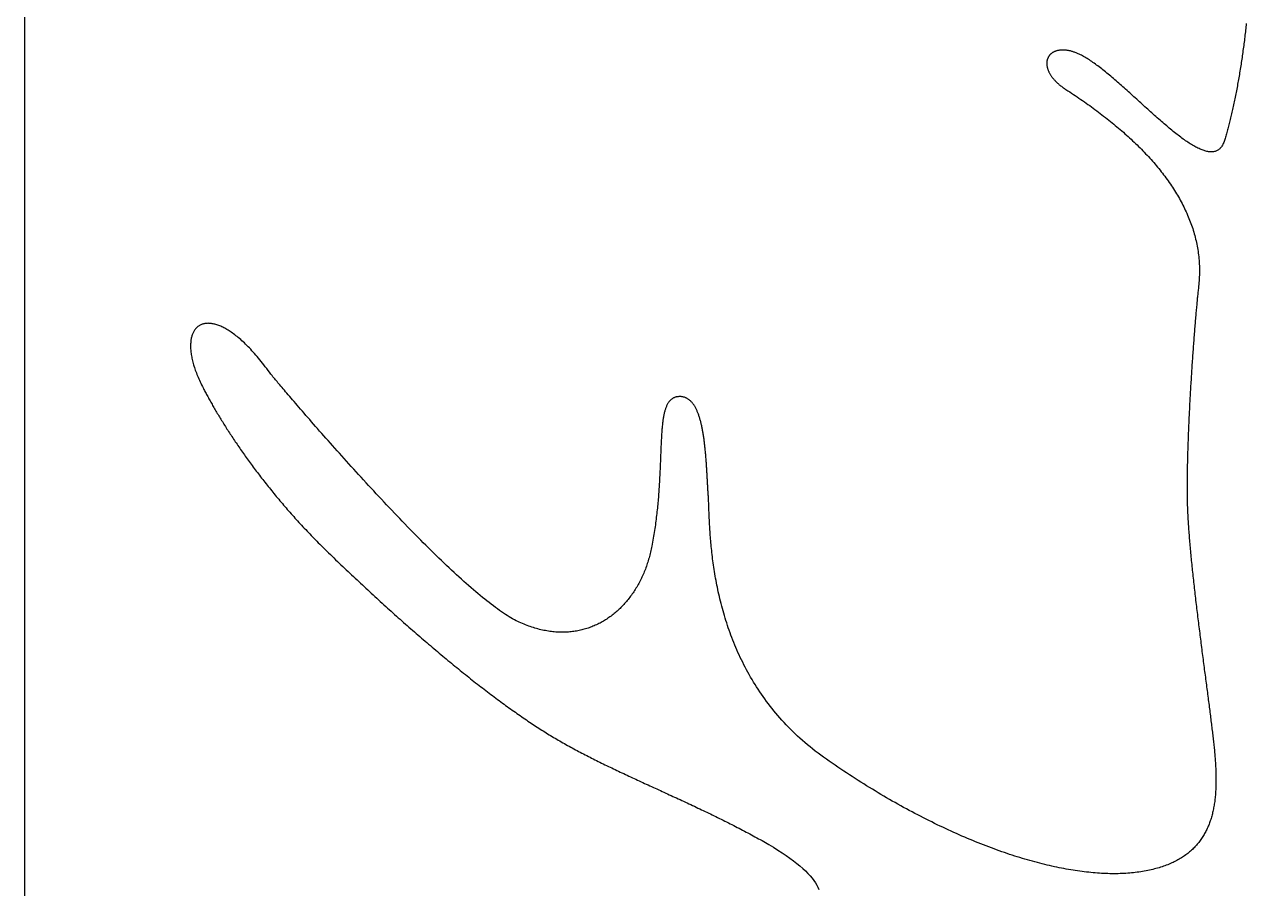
# Model space of a CAD drawing. Extents: x -220 to 640, y 0 to 300.
# Drawn here: x -220 to -154.3, y 206.3 to 252.6 of the extents above; entities that cross this region are included whole.
import ezdxf

# ---------------------------------------------------------------- set-up
doc = ezdxf.new("R2010")
doc.units = 0
doc.layers.get('0').update_dxf_attribs({"linetype": 'CONTINUOUS'})
doc.layers.add('FT_MACHINE', color=253, linetype='CONTINUOUS')

msp = doc.modelspace()

# ---------------------------------------------------------------- linework, layer by layer
for points in [[(-154.432, 252.693, 0), (-154.442, 252.603, 0), (-154.452, 252.513, 0), (-154.462, 252.423, 0), (-154.472, 252.333, 0), (-154.482, 252.242, 0), (-154.493, 252.151, 0), (-154.504, 252.06, 0), (-154.515, 251.969, 0), (-154.526, 251.878, 0), (-154.537, 251.787, 0), (-154.549, 251.695, 0), (-154.561, 251.604, 0), (-154.573, 251.512, 0), (-154.585, 251.42, 0), (-154.597, 251.329, 0), (-154.61, 251.237, 0), (-154.623, 251.145, 0), (-154.636, 251.054, 0), (-154.649, 250.962, 0), (-154.662, 250.871, 0), (-154.676, 250.779, 0), (-154.689, 250.688, 0), (-154.703, 250.597, 0), (-154.717, 250.506, 0), (-154.731, 250.415, 0), (-154.746, 250.324, 0), (-154.76, 250.234, 0), (-154.775, 250.143, 0), (-154.79, 250.053, 0), (-154.805, 249.963, 0), (-154.82, 249.874, 0), (-154.835, 249.785, 0), (-154.85, 249.696, 0), (-154.866, 249.607, 0), (-154.881, 249.519, 0), (-154.897, 249.431, 0), (-154.913, 249.343, 0), (-154.929, 249.256, 0), (-154.945, 249.169, 0), (-154.961, 249.083, 0), (-154.978, 248.997, 0), (-154.994, 248.911, 0), (-155.011, 248.826, 0), (-155.028, 248.742, 0), (-155.045, 248.658, 0), (-155.061, 248.575, 0), (-155.079, 248.492, 0), (-155.096, 248.409, 0), (-155.113, 248.328, 0), (-155.13, 248.247, 0), (-155.148, 248.166, 0), (-155.165, 248.086, 0), (-155.183, 248.007, 0), (-155.201, 247.929, 0), (-155.218, 247.851, 0), (-155.236, 247.774, 0), (-155.254, 247.698, 0), (-155.272, 247.622, 0), (-155.29, 247.547, 0), (-155.308, 247.473, 0), (-155.327, 247.4, 0), (-155.345, 247.328, 0), (-155.363, 247.256, 0), (-155.381, 247.185, 0), (-155.4, 247.116, 0), (-155.418, 247.047, 0), (-155.437, 246.979, 0), (-155.456, 246.912, 0), (-155.474, 246.846, 0), (-155.493, 246.78, 0), (-155.512, 246.716, 0), (-155.53, 246.653, 0), (-155.549, 246.591, 0), (-155.568, 246.53, 0), (-155.587, 246.47, 0), (-155.606, 246.411, 0)], [(-163.282, 250.988, 0), (-163.324, 251.009, 0), (-163.365, 251.03, 0), (-163.406, 251.05, 0), (-163.447, 251.068, 0), (-163.488, 251.086, 0), (-163.528, 251.103, 0), (-163.568, 251.119, 0), (-163.608, 251.135, 0), (-163.647, 251.149, 0), (-163.686, 251.163, 0), (-163.724, 251.175, 0), (-163.762, 251.187, 0), (-163.8, 251.198, 0), (-163.837, 251.208, 0), (-163.874, 251.218, 0), (-163.91, 251.226, 0), (-163.946, 251.234, 0), (-163.982, 251.241, 0), (-164.017, 251.247, 0), (-164.052, 251.253, 0), (-164.086, 251.258, 0), (-164.12, 251.262, 0), (-164.153, 251.265, 0), (-164.186, 251.267, 0), (-164.219, 251.269, 0), (-164.251, 251.27, 0), (-164.283, 251.27, 0), (-164.314, 251.27, 0), (-164.344, 251.269, 0), (-164.375, 251.267, 0), (-164.404, 251.265, 0), (-164.433, 251.262, 0), (-164.462, 251.258, 0), (-164.49, 251.253, 0), (-164.518, 251.248, 0), (-164.545, 251.243, 0), (-164.572, 251.236, 0), (-164.598, 251.229, 0), (-164.623, 251.222, 0), (-164.648, 251.214, 0), (-164.673, 251.205, 0), (-164.697, 251.196, 0), (-164.72, 251.186, 0), (-164.743, 251.175, 0), (-164.765, 251.164, 0), (-164.786, 251.153, 0), (-164.807, 251.14, 0), (-164.828, 251.128, 0), (-164.848, 251.115, 0), (-164.867, 251.101, 0), (-164.886, 251.087, 0), (-164.904, 251.072, 0), (-164.921, 251.057, 0), (-164.938, 251.041, 0), (-164.954, 251.025, 0), (-164.97, 251.008, 0), (-164.985, 250.991, 0), (-164.999, 250.974, 0), (-165.013, 250.956, 0), (-165.026, 250.937, 0), (-165.038, 250.918, 0), (-165.05, 250.899, 0), (-165.061, 250.879, 0), (-165.071, 250.859, 0), (-165.081, 250.839, 0), (-165.09, 250.818, 0), (-165.098, 250.797, 0), (-165.105, 250.775, 0), (-165.112, 250.753, 0), (-165.118, 250.731, 0), (-165.124, 250.708, 0), (-165.128, 250.685, 0), (-165.132, 250.662, 0), (-165.136, 250.638, 0), (-165.138, 250.614, 0), (-165.14, 250.59, 0), (-165.141, 250.566, 0), (-165.141, 250.541, 0), (-165.141, 250.516, 0), (-165.139, 250.49, 0), (-165.137, 250.465, 0), (-165.134, 250.439, 0), (-165.131, 250.413, 0), (-165.126, 250.386, 0), (-165.121, 250.36, 0), (-165.115, 250.333, 0), (-165.108, 250.306, 0), (-165.101, 250.279, 0), (-165.092, 250.251, 0), (-165.083, 250.224, 0), (-165.073, 250.196, 0), (-165.062, 250.168, 0), (-165.05, 250.14, 0), (-165.038, 250.112, 0), (-165.024, 250.083, 0), (-165.01, 250.055, 0), (-164.995, 250.026, 0), (-164.979, 249.997, 0), (-164.962, 249.968, 0), (-164.944, 249.94, 0), (-164.925, 249.91, 0), (-164.906, 249.881, 0), (-164.885, 249.852, 0), (-164.864, 249.823, 0), (-164.842, 249.793, 0), (-164.818, 249.764, 0), (-164.794, 249.735, 0), (-164.769, 249.705, 0), (-164.743, 249.676, 0), (-164.716, 249.646, 0), (-164.689, 249.617, 0), (-164.66, 249.587, 0), (-164.63, 249.558, 0), (-164.599, 249.528, 0), (-164.568, 249.499, 0), (-164.535, 249.469, 0), (-164.501, 249.44, 0), (-164.467, 249.41, 0), (-164.431, 249.381, 0), (-164.395, 249.352, 0), (-164.357, 249.323, 0), (-164.319, 249.294, 0), (-164.279, 249.265, 0), (-164.238, 249.236, 0), (-164.197, 249.207, 0), (-164.154, 249.178, 0), (-164.11, 249.15, 0)], [(-155.606, 246.411, 0), (-155.625, 246.354, 0), (-155.646, 246.3, 0), (-155.668, 246.25, 0), (-155.692, 246.202, 0), (-155.716, 246.157, 0), (-155.742, 246.114, 0), (-155.769, 246.075, 0), (-155.798, 246.039, 0), (-155.827, 246.005, 0), (-155.858, 245.974, 0), (-155.89, 245.946, 0), (-155.924, 245.92, 0), (-155.958, 245.897, 0), (-155.993, 245.876, 0), (-156.03, 245.859, 0), (-156.067, 245.843, 0), (-156.106, 245.83, 0), (-156.146, 245.82, 0), (-156.187, 245.811, 0), (-156.229, 245.806, 0), (-156.272, 245.802, 0), (-156.315, 245.801, 0), (-156.36, 245.802, 0), (-156.406, 245.805, 0), (-156.453, 245.811, 0), (-156.501, 245.818, 0), (-156.549, 245.828, 0), (-156.599, 245.84, 0), (-156.649, 245.853, 0), (-156.7, 245.869, 0), (-156.753, 245.887, 0), (-156.806, 245.906, 0), (-156.859, 245.928, 0), (-156.914, 245.951, 0), (-156.969, 245.976, 0), (-157.025, 246.003, 0), (-157.082, 246.031, 0), (-157.14, 246.061, 0), (-157.198, 246.093, 0), (-157.257, 246.127, 0), (-157.317, 246.162, 0), (-157.378, 246.198, 0), (-157.439, 246.236, 0), (-157.501, 246.276, 0), (-157.563, 246.317, 0), (-157.626, 246.359, 0), (-157.69, 246.403, 0), (-157.754, 246.448, 0), (-157.818, 246.494, 0), (-157.884, 246.542, 0), (-157.95, 246.591, 0), (-158.016, 246.641, 0), (-158.083, 246.692, 0), (-158.15, 246.744, 0), (-158.218, 246.797, 0), (-158.286, 246.851, 0), (-158.355, 246.906, 0), (-158.424, 246.962, 0), (-158.493, 247.019, 0), (-158.563, 247.077, 0), (-158.633, 247.136, 0), (-158.704, 247.195, 0), (-158.775, 247.256, 0), (-158.846, 247.317, 0), (-158.918, 247.378, 0), (-158.99, 247.441, 0), (-159.062, 247.504, 0), (-159.134, 247.567, 0), (-159.207, 247.631, 0), (-159.28, 247.696, 0), (-159.353, 247.761, 0), (-159.426, 247.826, 0), (-159.499, 247.892, 0), (-159.573, 247.958, 0), (-159.647, 248.024, 0), (-159.721, 248.091, 0), (-159.795, 248.158, 0), (-159.869, 248.225, 0), (-159.943, 248.293, 0), (-160.017, 248.36, 0), (-160.091, 248.428, 0), (-160.166, 248.495, 0), (-160.24, 248.563, 0), (-160.314, 248.63, 0), (-160.389, 248.698, 0), (-160.463, 248.765, 0), (-160.537, 248.833, 0), (-160.611, 248.9, 0), (-160.685, 248.967, 0), (-160.759, 249.033, 0), (-160.833, 249.1, 0), (-160.907, 249.166, 0), (-160.981, 249.232, 0), (-161.054, 249.297, 0), (-161.127, 249.362, 0), (-161.2, 249.426, 0), (-161.273, 249.49, 0), (-161.346, 249.553, 0), (-161.418, 249.616, 0), (-161.49, 249.678, 0), (-161.562, 249.74, 0), (-161.634, 249.801, 0), (-161.705, 249.861, 0), (-161.776, 249.92, 0), (-161.846, 249.979, 0), (-161.917, 250.036, 0), (-161.987, 250.093, 0), (-162.056, 250.149, 0), (-162.125, 250.204, 0), (-162.194, 250.258, 0), (-162.262, 250.311, 0), (-162.33, 250.363, 0), (-162.397, 250.413, 0), (-162.464, 250.463, 0), (-162.53, 250.512, 0), (-162.596, 250.559, 0), (-162.661, 250.605, 0), (-162.726, 250.649, 0), (-162.79, 250.693, 0), (-162.854, 250.735, 0), (-162.917, 250.775, 0), (-162.979, 250.815, 0), (-163.041, 250.852, 0), (-163.102, 250.889, 0), (-163.163, 250.923, 0), (-163.223, 250.956, 0), (-163.282, 250.988, 0)], [(-164.11, 249.15, 0), (-164.01, 249.085, 0), (-163.91, 249.02, 0), (-163.811, 248.955, 0), (-163.711, 248.889, 0), (-163.613, 248.823, 0), (-163.514, 248.756, 0), (-163.416, 248.69, 0), (-163.318, 248.623, 0), (-163.221, 248.556, 0), (-163.124, 248.488, 0), (-163.028, 248.42, 0), (-162.932, 248.352, 0), (-162.836, 248.284, 0), (-162.741, 248.215, 0), (-162.646, 248.146, 0), (-162.552, 248.077, 0), (-162.458, 248.008, 0), (-162.365, 247.938, 0), (-162.272, 247.868, 0), (-162.18, 247.797, 0), (-162.088, 247.726, 0), (-161.997, 247.655, 0), (-161.906, 247.584, 0), (-161.816, 247.512, 0), (-161.726, 247.441, 0), (-161.637, 247.368, 0), (-161.549, 247.296, 0), (-161.461, 247.223, 0), (-161.373, 247.15, 0), (-161.286, 247.077, 0), (-161.2, 247.003, 0), (-161.115, 246.929, 0), (-161.03, 246.855, 0), (-160.945, 246.78, 0), (-160.861, 246.706, 0), (-160.778, 246.63, 0), (-160.696, 246.555, 0), (-160.614, 246.479, 0), (-160.533, 246.403, 0), (-160.452, 246.327, 0), (-160.372, 246.251, 0), (-160.293, 246.174, 0), (-160.215, 246.097, 0), (-160.137, 246.019, 0), (-160.06, 245.941, 0), (-159.984, 245.863, 0), (-159.908, 245.785, 0), (-159.833, 245.706, 0), (-159.759, 245.628, 0), (-159.686, 245.548, 0), (-159.613, 245.469, 0), (-159.542, 245.389, 0), (-159.471, 245.309, 0), (-159.4, 245.229, 0), (-159.331, 245.148, 0), (-159.262, 245.067, 0), (-159.195, 244.986, 0), (-159.128, 244.905, 0), (-159.062, 244.823, 0), (-158.996, 244.741, 0), (-158.932, 244.658, 0), (-158.868, 244.576, 0), (-158.806, 244.493, 0), (-158.744, 244.409, 0), (-158.683, 244.326, 0), (-158.623, 244.242, 0), (-158.564, 244.158, 0), (-158.505, 244.074, 0), (-158.448, 243.989, 0), (-158.392, 243.904, 0), (-158.336, 243.819, 0), (-158.282, 243.733, 0), (-158.228, 243.647, 0), (-158.176, 243.561, 0), (-158.124, 243.475, 0), (-158.073, 243.388, 0), (-158.024, 243.301, 0), (-157.975, 243.214, 0), (-157.928, 243.126, 0), (-157.881, 243.039, 0), (-157.835, 242.95, 0), (-157.791, 242.862, 0), (-157.747, 242.773, 0), (-157.705, 242.684, 0), (-157.663, 242.595, 0), (-157.623, 242.506, 0), (-157.584, 242.416, 0), (-157.546, 242.326, 0), (-157.508, 242.235, 0), (-157.472, 242.144, 0), (-157.438, 242.053, 0), (-157.404, 241.962, 0), (-157.371, 241.871, 0), (-157.34, 241.779, 0), (-157.309, 241.687, 0), (-157.28, 241.594, 0), (-157.252, 241.502, 0), (-157.225, 241.409, 0), (-157.199, 241.315, 0), (-157.175, 241.222, 0), (-157.152, 241.128, 0), (-157.13, 241.034, 0), (-157.109, 240.939, 0), (-157.089, 240.845, 0), (-157.07, 240.75, 0), (-157.053, 240.654, 0), (-157.037, 240.559, 0), (-157.023, 240.463, 0), (-157.009, 240.367, 0), (-156.997, 240.27, 0), (-156.986, 240.174, 0), (-156.976, 240.077, 0), (-156.968, 239.979, 0), (-156.961, 239.882, 0), (-156.955, 239.784, 0), (-156.951, 239.686, 0), (-156.948, 239.588, 0), (-156.946, 239.489, 0), (-156.946, 239.39, 0), (-156.947, 239.291, 0), (-156.95, 239.191, 0), (-156.953, 239.091, 0), (-156.958, 238.991, 0), (-156.965, 238.891, 0), (-156.973, 238.79, 0), (-156.982, 238.689, 0), (-156.993, 238.588, 0)], [(-156.993, 238.588, 0), (-157, 238.53, 0), (-157.006, 238.47, 0), (-157.013, 238.408, 0), (-157.02, 238.346, 0), (-157.026, 238.282, 0), (-157.033, 238.217, 0), (-157.04, 238.151, 0), (-157.047, 238.083, 0), (-157.054, 238.014, 0), (-157.061, 237.944, 0), (-157.068, 237.873, 0), (-157.075, 237.801, 0), (-157.082, 237.727, 0), (-157.089, 237.653, 0), (-157.096, 237.577, 0), (-157.103, 237.5, 0), (-157.111, 237.422, 0), (-157.118, 237.343, 0), (-157.125, 237.263, 0), (-157.132, 237.182, 0), (-157.139, 237.1, 0), (-157.147, 237.018, 0), (-157.154, 236.934, 0), (-157.161, 236.849, 0), (-157.168, 236.763, 0), (-157.176, 236.677, 0), (-157.183, 236.589, 0), (-157.19, 236.501, 0), (-157.198, 236.412, 0), (-157.205, 236.322, 0), (-157.212, 236.232, 0), (-157.219, 236.14, 0), (-157.227, 236.048, 0), (-157.234, 235.955, 0), (-157.241, 235.861, 0), (-157.248, 235.767, 0), (-157.255, 235.672, 0), (-157.263, 235.577, 0), (-157.27, 235.48, 0), (-157.277, 235.384, 0), (-157.284, 235.286, 0), (-157.291, 235.188, 0), (-157.298, 235.09, 0), (-157.305, 234.991, 0), (-157.312, 234.891, 0), (-157.319, 234.791, 0), (-157.326, 234.691, 0), (-157.333, 234.59, 0), (-157.34, 234.488, 0), (-157.347, 234.387, 0), (-157.354, 234.284, 0), (-157.36, 234.182, 0), (-157.367, 234.079, 0), (-157.374, 233.976, 0), (-157.38, 233.872, 0), (-157.387, 233.768, 0), (-157.393, 233.664, 0), (-157.4, 233.56, 0), (-157.406, 233.456, 0), (-157.412, 233.351, 0), (-157.419, 233.246, 0), (-157.425, 233.141, 0), (-157.431, 233.036, 0), (-157.437, 232.93, 0), (-157.443, 232.825, 0), (-157.449, 232.719, 0), (-157.455, 232.613, 0), (-157.46, 232.508, 0), (-157.466, 232.402, 0), (-157.472, 232.296, 0), (-157.477, 232.191, 0), (-157.483, 232.085, 0), (-157.488, 231.979, 0), (-157.493, 231.874, 0), (-157.499, 231.768, 0), (-157.504, 231.663, 0), (-157.509, 231.558, 0), (-157.514, 231.453, 0), (-157.518, 231.348, 0), (-157.523, 231.243, 0), (-157.528, 231.139, 0), (-157.532, 231.034, 0), (-157.537, 230.93, 0), (-157.541, 230.826, 0), (-157.545, 230.723, 0), (-157.549, 230.62, 0), (-157.553, 230.517, 0), (-157.557, 230.415, 0), (-157.561, 230.312, 0), (-157.564, 230.211, 0), (-157.568, 230.109, 0), (-157.571, 230.009, 0), (-157.575, 229.908, 0), (-157.578, 229.808, 0), (-157.581, 229.709, 0), (-157.584, 229.61, 0), (-157.586, 229.511, 0), (-157.589, 229.413, 0), (-157.592, 229.316, 0), (-157.594, 229.219, 0), (-157.596, 229.123, 0), (-157.598, 229.028, 0), (-157.6, 228.933, 0), (-157.602, 228.839, 0), (-157.604, 228.745, 0), (-157.605, 228.652, 0), (-157.607, 228.56, 0), (-157.608, 228.469, 0), (-157.609, 228.379, 0), (-157.61, 228.289, 0), (-157.611, 228.2, 0), (-157.611, 228.112, 0), (-157.612, 228.024, 0), (-157.612, 227.938, 0), (-157.612, 227.852, 0), (-157.612, 227.768, 0), (-157.612, 227.684, 0), (-157.611, 227.601, 0), (-157.611, 227.52, 0), (-157.61, 227.439, 0), (-157.609, 227.359, 0), (-157.608, 227.28, 0), (-157.607, 227.203, 0), (-157.605, 227.126, 0), (-157.603, 227.05, 0), (-157.602, 226.976, 0), (-157.6, 226.903, 0)], [(-206.779, 233.87, 0), (-206.854, 233.974, 0), (-206.928, 234.077, 0), (-207.003, 234.176, 0), (-207.076, 234.274, 0), (-207.15, 234.37, 0), (-207.223, 234.463, 0), (-207.295, 234.554, 0), (-207.367, 234.643, 0), (-207.439, 234.73, 0), (-207.511, 234.815, 0), (-207.582, 234.897, 0), (-207.652, 234.978, 0), (-207.722, 235.056, 0), (-207.792, 235.132, 0), (-207.861, 235.207, 0), (-207.93, 235.279, 0), (-207.999, 235.349, 0), (-208.066, 235.417, 0), (-208.134, 235.483, 0), (-208.201, 235.547, 0), (-208.267, 235.609, 0), (-208.333, 235.669, 0), (-208.398, 235.726, 0), (-208.463, 235.782, 0), (-208.527, 235.836, 0), (-208.59, 235.888, 0), (-208.653, 235.939, 0), (-208.716, 235.987, 0), (-208.778, 236.033, 0), (-208.839, 236.077, 0), (-208.9, 236.12, 0), (-208.96, 236.16, 0), (-209.019, 236.199, 0), (-209.078, 236.236, 0), (-209.136, 236.271, 0), (-209.194, 236.304, 0), (-209.251, 236.336, 0), (-209.307, 236.365, 0), (-209.362, 236.393, 0), (-209.417, 236.419, 0), (-209.471, 236.443, 0), (-209.525, 236.466, 0), (-209.577, 236.486, 0), (-209.629, 236.505, 0), (-209.68, 236.522, 0), (-209.731, 236.538, 0), (-209.78, 236.552, 0), (-209.829, 236.564, 0), (-209.877, 236.574, 0), (-209.925, 236.583, 0), (-209.971, 236.59, 0), (-210.017, 236.596, 0), (-210.062, 236.6, 0), (-210.106, 236.602, 0), (-210.149, 236.603, 0), (-210.192, 236.602, 0), (-210.233, 236.599, 0), (-210.274, 236.595, 0), (-210.314, 236.59, 0), (-210.353, 236.583, 0), (-210.391, 236.574, 0), (-210.428, 236.564, 0), (-210.464, 236.552, 0), (-210.5, 236.539, 0), (-210.534, 236.524, 0), (-210.568, 236.508, 0), (-210.6, 236.49, 0), (-210.632, 236.471, 0), (-210.662, 236.451, 0), (-210.692, 236.429, 0), (-210.72, 236.406, 0), (-210.748, 236.381, 0), (-210.775, 236.355, 0), (-210.8, 236.327, 0), (-210.825, 236.299, 0), (-210.848, 236.268, 0), (-210.871, 236.237, 0), (-210.892, 236.204, 0), (-210.913, 236.17, 0), (-210.932, 236.134, 0), (-210.95, 236.098, 0), (-210.967, 236.06, 0), (-210.983, 236.02, 0), (-210.998, 235.98, 0), (-211.012, 235.938, 0), (-211.025, 235.895, 0), (-211.036, 235.851, 0), (-211.047, 235.805, 0), (-211.056, 235.759, 0), (-211.064, 235.711, 0), (-211.071, 235.662, 0), (-211.077, 235.612, 0), (-211.081, 235.56, 0), (-211.085, 235.508, 0), (-211.087, 235.454, 0), (-211.087, 235.4, 0), (-211.087, 235.344, 0), (-211.085, 235.287, 0), (-211.083, 235.229, 0), (-211.078, 235.17, 0), (-211.073, 235.11, 0), (-211.066, 235.049, 0), (-211.058, 234.987, 0), (-211.049, 234.924, 0), (-211.039, 234.86, 0), (-211.027, 234.795, 0), (-211.013, 234.729, 0), (-210.999, 234.662, 0), (-210.983, 234.594, 0), (-210.966, 234.525, 0), (-210.947, 234.455, 0), (-210.927, 234.384, 0), (-210.906, 234.313, 0), (-210.883, 234.24, 0), (-210.859, 234.167, 0), (-210.833, 234.092, 0), (-210.806, 234.017, 0), (-210.777, 233.941, 0), (-210.748, 233.864, 0), (-210.716, 233.787, 0), (-210.683, 233.708, 0), (-210.649, 233.629, 0), (-210.613, 233.549, 0), (-210.576, 233.468, 0), (-210.537, 233.387, 0), (-210.497, 233.304, 0), (-210.455, 233.221, 0)], [(-193.445, 220.56, 0), (-193.532, 220.6, 0), (-193.62, 220.644, 0), (-193.711, 220.692, 0), (-193.804, 220.743, 0), (-193.898, 220.798, 0), (-193.995, 220.856, 0), (-194.094, 220.918, 0), (-194.195, 220.983, 0), (-194.298, 221.051, 0), (-194.403, 221.122, 0), (-194.509, 221.196, 0), (-194.618, 221.274, 0), (-194.728, 221.354, 0), (-194.839, 221.437, 0), (-194.952, 221.523, 0), (-195.067, 221.612, 0), (-195.184, 221.704, 0), (-195.302, 221.798, 0), (-195.421, 221.895, 0), (-195.542, 221.994, 0), (-195.664, 222.096, 0), (-195.787, 222.2, 0), (-195.912, 222.307, 0), (-196.038, 222.415, 0), (-196.165, 222.526, 0), (-196.293, 222.64, 0), (-196.422, 222.755, 0), (-196.552, 222.872, 0), (-196.684, 222.991, 0), (-196.816, 223.112, 0), (-196.949, 223.235, 0), (-197.083, 223.36, 0), (-197.217, 223.487, 0), (-197.353, 223.615, 0), (-197.489, 223.744, 0), (-197.626, 223.875, 0), (-197.763, 224.008, 0), (-197.901, 224.142, 0), (-198.039, 224.277, 0), (-198.178, 224.414, 0), (-198.318, 224.551, 0), (-198.457, 224.69, 0), (-198.597, 224.83, 0), (-198.738, 224.971, 0), (-198.878, 225.113, 0), (-199.019, 225.256, 0), (-199.16, 225.399, 0), (-199.301, 225.543, 0), (-199.442, 225.688, 0), (-199.583, 225.834, 0), (-199.724, 225.98, 0), (-199.865, 226.127, 0), (-200.006, 226.274, 0), (-200.146, 226.421, 0), (-200.286, 226.569, 0), (-200.427, 226.717, 0), (-200.566, 226.865, 0), (-200.706, 227.013, 0), (-200.845, 227.161, 0), (-200.983, 227.31, 0), (-201.121, 227.458, 0), (-201.259, 227.606, 0), (-201.396, 227.754, 0), (-201.532, 227.901, 0), (-201.667, 228.048, 0), (-201.802, 228.195, 0), (-201.936, 228.342, 0), (-202.069, 228.487, 0), (-202.201, 228.633, 0), (-202.333, 228.777, 0), (-202.463, 228.921, 0), (-202.592, 229.064, 0), (-202.721, 229.207, 0), (-202.848, 229.348, 0), (-202.974, 229.488, 0), (-203.099, 229.628, 0), (-203.222, 229.766, 0), (-203.345, 229.903, 0), (-203.466, 230.039, 0), (-203.585, 230.173, 0), (-203.703, 230.306, 0), (-203.82, 230.438, 0), (-203.935, 230.568, 0), (-204.048, 230.697, 0), (-204.16, 230.824, 0), (-204.27, 230.95, 0), (-204.379, 231.074, 0), (-204.486, 231.196, 0), (-204.591, 231.316, 0), (-204.694, 231.434, 0), (-204.795, 231.55, 0), (-204.894, 231.664, 0), (-204.991, 231.776, 0), (-205.087, 231.886, 0), (-205.18, 231.993, 0), (-205.271, 232.099, 0), (-205.359, 232.202, 0), (-205.446, 232.302, 0), (-205.53, 232.4, 0), (-205.612, 232.495, 0), (-205.692, 232.588, 0), (-205.769, 232.678, 0), (-205.844, 232.766, 0), (-205.916, 232.85, 0), (-205.986, 232.932, 0), (-206.053, 233.01, 0), (-206.117, 233.086, 0), (-206.179, 233.159, 0), (-206.238, 233.228, 0), (-206.294, 233.294, 0), (-206.348, 233.357, 0), (-206.398, 233.417, 0), (-206.446, 233.473, 0), (-206.49, 233.526, 0), (-206.532, 233.575, 0), (-206.571, 233.621, 0), (-206.606, 233.663, 0), (-206.638, 233.702, 0), (-206.667, 233.736, 0), (-206.693, 233.767, 0), (-206.716, 233.794, 0), (-206.735, 233.817, 0), (-206.751, 233.836, 0), (-206.763, 233.851, 0), (-206.772, 233.861, 0), (-206.777, 233.868, 0), (-206.779, 233.87, 0)], [(-210.455, 233.221, 0), (-210.428, 233.168, 0), (-210.4, 233.114, 0), (-210.372, 233.06, 0), (-210.344, 233.006, 0), (-210.315, 232.951, 0), (-210.286, 232.896, 0), (-210.256, 232.84, 0), (-210.226, 232.784, 0), (-210.195, 232.727, 0), (-210.165, 232.671, 0), (-210.133, 232.613, 0), (-210.102, 232.556, 0), (-210.07, 232.497, 0), (-210.037, 232.439, 0), (-210.004, 232.38, 0), (-209.971, 232.321, 0), (-209.937, 232.261, 0), (-209.903, 232.201, 0), (-209.868, 232.141, 0), (-209.833, 232.08, 0), (-209.798, 232.019, 0), (-209.762, 231.958, 0), (-209.726, 231.896, 0), (-209.69, 231.834, 0), (-209.653, 231.772, 0), (-209.615, 231.709, 0), (-209.577, 231.646, 0), (-209.539, 231.583, 0), (-209.501, 231.519, 0), (-209.461, 231.455, 0), (-209.422, 231.39, 0), (-209.382, 231.326, 0), (-209.342, 231.261, 0), (-209.301, 231.195, 0), (-209.26, 231.13, 0), (-209.219, 231.064, 0), (-209.177, 230.998, 0), (-209.134, 230.931, 0), (-209.092, 230.864, 0), (-209.048, 230.797, 0), (-209.005, 230.73, 0), (-208.961, 230.662, 0), (-208.916, 230.594, 0), (-208.872, 230.526, 0), (-208.826, 230.457, 0), (-208.781, 230.389, 0), (-208.735, 230.32, 0), (-208.688, 230.25, 0), (-208.641, 230.181, 0), (-208.594, 230.111, 0), (-208.546, 230.041, 0), (-208.498, 229.971, 0), (-208.449, 229.9, 0), (-208.4, 229.83, 0), (-208.351, 229.759, 0), (-208.301, 229.688, 0), (-208.251, 229.616, 0), (-208.2, 229.545, 0), (-208.149, 229.473, 0), (-208.098, 229.401, 0), (-208.046, 229.328, 0), (-207.993, 229.256, 0), (-207.941, 229.183, 0), (-207.888, 229.111, 0), (-207.834, 229.037, 0), (-207.78, 228.964, 0), (-207.725, 228.891, 0), (-207.671, 228.817, 0), (-207.615, 228.743, 0), (-207.56, 228.669, 0), (-207.504, 228.595, 0), (-207.447, 228.521, 0), (-207.39, 228.446, 0), (-207.333, 228.372, 0), (-207.275, 228.297, 0), (-207.217, 228.222, 0), (-207.158, 228.147, 0), (-207.099, 228.072, 0), (-207.039, 227.996, 0), (-206.979, 227.921, 0), (-206.919, 227.845, 0), (-206.858, 227.769, 0), (-206.797, 227.694, 0), (-206.735, 227.618, 0), (-206.673, 227.541, 0), (-206.611, 227.465, 0), (-206.548, 227.389, 0), (-206.485, 227.312, 0), (-206.421, 227.236, 0), (-206.357, 227.159, 0), (-206.292, 227.082, 0), (-206.227, 227.005, 0), (-206.162, 226.928, 0), (-206.096, 226.851, 0), (-206.03, 226.774, 0), (-205.963, 226.697, 0), (-205.896, 226.62, 0), (-205.828, 226.542, 0), (-205.76, 226.465, 0), (-205.692, 226.387, 0), (-205.623, 226.31, 0), (-205.553, 226.232, 0), (-205.484, 226.154, 0), (-205.413, 226.077, 0), (-205.343, 225.999, 0), (-205.272, 225.921, 0), (-205.2, 225.843, 0), (-205.128, 225.765, 0), (-205.056, 225.687, 0), (-204.983, 225.609, 0), (-204.91, 225.532, 0), (-204.836, 225.454, 0), (-204.762, 225.376, 0), (-204.688, 225.297, 0), (-204.613, 225.219, 0), (-204.538, 225.141, 0), (-204.462, 225.063, 0), (-204.386, 224.985, 0), (-204.309, 224.907, 0), (-204.232, 224.829, 0), (-204.154, 224.751, 0), (-204.076, 224.673, 0), (-203.998, 224.595, 0), (-203.919, 224.517, 0), (-203.84, 224.44, 0), (-203.76, 224.362, 0), (-203.68, 224.284, 0)], [(-184.892, 232.669, 0), (-184.926, 232.666, 0), (-184.959, 232.662, 0), (-184.991, 232.656, 0), (-185.022, 232.65, 0), (-185.052, 232.642, 0), (-185.082, 232.633, 0), (-185.11, 232.623, 0), (-185.138, 232.612, 0), (-185.165, 232.599, 0), (-185.192, 232.585, 0), (-185.218, 232.57, 0), (-185.243, 232.554, 0), (-185.267, 232.537, 0), (-185.29, 232.519, 0), (-185.313, 232.499, 0), (-185.335, 232.479, 0), (-185.357, 232.457, 0), (-185.378, 232.434, 0), (-185.398, 232.41, 0), (-185.417, 232.385, 0), (-185.436, 232.359, 0), (-185.455, 232.332, 0), (-185.473, 232.303, 0), (-185.49, 232.274, 0), (-185.506, 232.243, 0), (-185.522, 232.212, 0), (-185.538, 232.179, 0), (-185.553, 232.145, 0), (-185.567, 232.11, 0), (-185.581, 232.075, 0), (-185.594, 232.038, 0), (-185.607, 232, 0), (-185.62, 231.961, 0), (-185.632, 231.921, 0), (-185.643, 231.88, 0), (-185.654, 231.838, 0), (-185.665, 231.795, 0), (-185.675, 231.751, 0), (-185.685, 231.706, 0), (-185.694, 231.66, 0), (-185.703, 231.613, 0), (-185.712, 231.565, 0), (-185.72, 231.517, 0), (-185.728, 231.467, 0), (-185.735, 231.416, 0), (-185.743, 231.364, 0), (-185.75, 231.312, 0), (-185.756, 231.258, 0), (-185.763, 231.204, 0), (-185.769, 231.148, 0), (-185.774, 231.092, 0), (-185.78, 231.035, 0), (-185.785, 230.977, 0), (-185.79, 230.918, 0), (-185.795, 230.858, 0), (-185.8, 230.797, 0), (-185.804, 230.735, 0), (-185.809, 230.673, 0), (-185.813, 230.61, 0), (-185.817, 230.545, 0), (-185.82, 230.48, 0), (-185.824, 230.415, 0), (-185.828, 230.348, 0), (-185.831, 230.28, 0), (-185.834, 230.212, 0), (-185.837, 230.143, 0), (-185.841, 230.073, 0), (-185.844, 230.002, 0), (-185.847, 229.93, 0), (-185.85, 229.858, 0), (-185.853, 229.785, 0), (-185.856, 229.711, 0), (-185.858, 229.636, 0), (-185.861, 229.561, 0), (-185.864, 229.485, 0), (-185.867, 229.408, 0), (-185.87, 229.33, 0), (-185.873, 229.252, 0), (-185.876, 229.173, 0), (-185.88, 229.093, 0), (-185.883, 229.012, 0), (-185.886, 228.931, 0), (-185.89, 228.849, 0), (-185.894, 228.766, 0), (-185.897, 228.683, 0), (-185.901, 228.599, 0), (-185.905, 228.514, 0), (-185.909, 228.429, 0), (-185.914, 228.343, 0), (-185.919, 228.256, 0), (-185.923, 228.168, 0), (-185.928, 228.08, 0), (-185.934, 227.992, 0), (-185.939, 227.902, 0), (-185.945, 227.813, 0), (-185.951, 227.722, 0), (-185.957, 227.631, 0), (-185.964, 227.539, 0), (-185.971, 227.447, 0), (-185.978, 227.354, 0), (-185.985, 227.26, 0), (-185.993, 227.166, 0), (-186.002, 227.072, 0), (-186.01, 226.976, 0), (-186.019, 226.88, 0), (-186.028, 226.784, 0), (-186.038, 226.687, 0), (-186.048, 226.59, 0), (-186.059, 226.492, 0), (-186.07, 226.393, 0), (-186.081, 226.294, 0), (-186.093, 226.195, 0), (-186.105, 226.095, 0), (-186.118, 225.994, 0), (-186.132, 225.893, 0), (-186.145, 225.792, 0), (-186.16, 225.69, 0), (-186.175, 225.587, 0), (-186.19, 225.484, 0), (-186.206, 225.381, 0), (-186.222, 225.277, 0), (-186.239, 225.172, 0), (-186.257, 225.068, 0), (-186.275, 224.962, 0), (-186.294, 224.857, 0), (-186.314, 224.751, 0), (-186.334, 224.644, 0)], [(-183.307, 227.431, 0), (-183.31, 227.481, 0), (-183.313, 227.532, 0), (-183.317, 227.583, 0), (-183.32, 227.634, 0), (-183.323, 227.686, 0), (-183.326, 227.738, 0), (-183.329, 227.79, 0), (-183.333, 227.843, 0), (-183.336, 227.896, 0), (-183.339, 227.949, 0), (-183.342, 228.002, 0), (-183.345, 228.056, 0), (-183.348, 228.11, 0), (-183.351, 228.165, 0), (-183.354, 228.219, 0), (-183.357, 228.274, 0), (-183.361, 228.329, 0), (-183.364, 228.384, 0), (-183.367, 228.439, 0), (-183.37, 228.495, 0), (-183.373, 228.551, 0), (-183.377, 228.606, 0), (-183.38, 228.662, 0), (-183.384, 228.718, 0), (-183.387, 228.774, 0), (-183.391, 228.831, 0), (-183.394, 228.887, 0), (-183.398, 228.943, 0), (-183.402, 229, 0), (-183.406, 229.056, 0), (-183.409, 229.113, 0), (-183.413, 229.169, 0), (-183.418, 229.226, 0), (-183.422, 229.282, 0), (-183.426, 229.338, 0), (-183.431, 229.395, 0), (-183.435, 229.451, 0), (-183.44, 229.507, 0), (-183.445, 229.564, 0), (-183.449, 229.62, 0), (-183.455, 229.676, 0), (-183.46, 229.731, 0), (-183.465, 229.787, 0), (-183.47, 229.843, 0), (-183.476, 229.898, 0), (-183.482, 229.953, 0), (-183.488, 230.008, 0), (-183.494, 230.063, 0), (-183.5, 230.118, 0), (-183.507, 230.172, 0), (-183.513, 230.227, 0), (-183.52, 230.281, 0), (-183.527, 230.334, 0), (-183.534, 230.388, 0), (-183.542, 230.441, 0), (-183.549, 230.494, 0), (-183.557, 230.546, 0), (-183.565, 230.598, 0), (-183.573, 230.65, 0), (-183.582, 230.702, 0), (-183.59, 230.753, 0), (-183.599, 230.803, 0), (-183.608, 230.854, 0), (-183.618, 230.904, 0), (-183.627, 230.953, 0), (-183.637, 231.002, 0), (-183.647, 231.051, 0), (-183.658, 231.099, 0), (-183.668, 231.147, 0), (-183.679, 231.194, 0), (-183.69, 231.241, 0), (-183.702, 231.287, 0), (-183.713, 231.333, 0), (-183.725, 231.378, 0), (-183.738, 231.423, 0), (-183.75, 231.467, 0), (-183.763, 231.51, 0), (-183.776, 231.553, 0), (-183.79, 231.595, 0), (-183.804, 231.637, 0), (-183.818, 231.678, 0), (-183.832, 231.719, 0), (-183.847, 231.758, 0), (-183.862, 231.798, 0), (-183.878, 231.836, 0), (-183.894, 231.874, 0), (-183.91, 231.911, 0), (-183.926, 231.947, 0), (-183.943, 231.983, 0), (-183.96, 232.018, 0), (-183.978, 232.052, 0), (-183.996, 232.085, 0), (-184.014, 232.118, 0), (-184.033, 232.15, 0), (-184.052, 232.18, 0), (-184.071, 232.211, 0), (-184.091, 232.24, 0), (-184.111, 232.268, 0), (-184.132, 232.296, 0), (-184.153, 232.323, 0), (-184.175, 232.349, 0), (-184.196, 232.374, 0), (-184.219, 232.398, 0), (-184.242, 232.421, 0), (-184.265, 232.443, 0), (-184.288, 232.464, 0), (-184.312, 232.485, 0), (-184.337, 232.504, 0), (-184.362, 232.522, 0), (-184.387, 232.54, 0), (-184.413, 232.556, 0), (-184.439, 232.571, 0), (-184.466, 232.585, 0), (-184.493, 232.599, 0), (-184.521, 232.611, 0), (-184.549, 232.622, 0), (-184.578, 232.632, 0), (-184.607, 232.641, 0), (-184.637, 232.648, 0), (-184.667, 232.655, 0), (-184.697, 232.66, 0), (-184.729, 232.665, 0), (-184.76, 232.668, 0), (-184.793, 232.67, 0), (-184.825, 232.671, 0), (-184.858, 232.67, 0), (-184.892, 232.669, 0)], [(-176.964, 213.208, 0), (-177.117, 213.317, 0), (-177.268, 213.426, 0), (-177.416, 213.537, 0), (-177.561, 213.648, 0), (-177.704, 213.761, 0), (-177.845, 213.874, 0), (-177.983, 213.989, 0), (-178.119, 214.104, 0), (-178.252, 214.221, 0), (-178.383, 214.338, 0), (-178.512, 214.456, 0), (-178.639, 214.575, 0), (-178.763, 214.695, 0), (-178.884, 214.815, 0), (-179.004, 214.936, 0), (-179.121, 215.058, 0), (-179.236, 215.181, 0), (-179.349, 215.305, 0), (-179.46, 215.429, 0), (-179.569, 215.554, 0), (-179.675, 215.679, 0), (-179.78, 215.805, 0), (-179.882, 215.931, 0), (-179.982, 216.059, 0), (-180.08, 216.186, 0), (-180.177, 216.314, 0), (-180.271, 216.443, 0), (-180.363, 216.572, 0), (-180.453, 216.701, 0), (-180.542, 216.831, 0), (-180.628, 216.961, 0), (-180.713, 217.092, 0), (-180.795, 217.222, 0), (-180.876, 217.354, 0), (-180.955, 217.485, 0), (-181.032, 217.617, 0), (-181.108, 217.749, 0), (-181.181, 217.881, 0), (-181.253, 218.013, 0), (-181.323, 218.145, 0), (-181.392, 218.278, 0), (-181.459, 218.41, 0), (-181.524, 218.543, 0), (-181.588, 218.676, 0), (-181.649, 218.809, 0), (-181.71, 218.941, 0), (-181.769, 219.074, 0), (-181.826, 219.207, 0), (-181.882, 219.339, 0), (-181.936, 219.472, 0), (-181.989, 219.604, 0), (-182.04, 219.736, 0), (-182.09, 219.869, 0), (-182.138, 220, 0), (-182.185, 220.132, 0), (-182.231, 220.263, 0), (-182.275, 220.395, 0), (-182.318, 220.525, 0), (-182.36, 220.656, 0), (-182.4, 220.786, 0), (-182.439, 220.916, 0), (-182.477, 221.045, 0), (-182.514, 221.174, 0), (-182.549, 221.303, 0), (-182.584, 221.431, 0), (-182.617, 221.558, 0), (-182.649, 221.686, 0), (-182.68, 221.812, 0), (-182.71, 221.938, 0), (-182.738, 222.063, 0), (-182.766, 222.188, 0), (-182.793, 222.312, 0), (-182.818, 222.436, 0), (-182.843, 222.558, 0), (-182.867, 222.68, 0), (-182.889, 222.802, 0), (-182.911, 222.922, 0), (-182.932, 223.042, 0), (-182.952, 223.161, 0), (-182.971, 223.279, 0), (-182.99, 223.396, 0), (-183.007, 223.513, 0), (-183.024, 223.628, 0), (-183.04, 223.743, 0), (-183.055, 223.856, 0), (-183.07, 223.969, 0), (-183.084, 224.08, 0), (-183.097, 224.191, 0), (-183.109, 224.3, 0), (-183.121, 224.409, 0), (-183.132, 224.516, 0), (-183.143, 224.622, 0), (-183.153, 224.727, 0), (-183.163, 224.831, 0), (-183.172, 224.933, 0), (-183.18, 225.035, 0), (-183.188, 225.135, 0), (-183.195, 225.234, 0), (-183.203, 225.331, 0), (-183.209, 225.427, 0), (-183.215, 225.522, 0), (-183.221, 225.616, 0), (-183.227, 225.708, 0), (-183.232, 225.798, 0), (-183.237, 225.887, 0), (-183.241, 225.975, 0), (-183.246, 226.061, 0), (-183.25, 226.146, 0), (-183.253, 226.229, 0), (-183.257, 226.31, 0), (-183.26, 226.39, 0), (-183.264, 226.469, 0), (-183.267, 226.545, 0), (-183.27, 226.62, 0), (-183.272, 226.693, 0), (-183.275, 226.765, 0), (-183.278, 226.835, 0), (-183.281, 226.903, 0), (-183.283, 226.969, 0), (-183.286, 227.033, 0), (-183.289, 227.096, 0), (-183.291, 227.157, 0), (-183.294, 227.215, 0), (-183.297, 227.272, 0), (-183.3, 227.327, 0), (-183.303, 227.38, 0), (-183.307, 227.431, 0)], [(-157.6, 226.903, 0), (-157.597, 226.824, 0), (-157.594, 226.744, 0), (-157.591, 226.663, 0), (-157.588, 226.581, 0), (-157.585, 226.499, 0), (-157.581, 226.415, 0), (-157.577, 226.331, 0), (-157.572, 226.245, 0), (-157.567, 226.159, 0), (-157.562, 226.072, 0), (-157.557, 225.984, 0), (-157.552, 225.895, 0), (-157.546, 225.806, 0), (-157.54, 225.715, 0), (-157.534, 225.624, 0), (-157.527, 225.532, 0), (-157.52, 225.439, 0), (-157.513, 225.346, 0), (-157.506, 225.252, 0), (-157.499, 225.157, 0), (-157.491, 225.061, 0), (-157.483, 224.965, 0), (-157.475, 224.868, 0), (-157.467, 224.771, 0), (-157.458, 224.673, 0), (-157.449, 224.574, 0), (-157.441, 224.475, 0), (-157.431, 224.375, 0), (-157.422, 224.274, 0), (-157.413, 224.173, 0), (-157.403, 224.072, 0), (-157.393, 223.97, 0), (-157.383, 223.867, 0), (-157.373, 223.764, 0), (-157.362, 223.661, 0), (-157.352, 223.557, 0), (-157.341, 223.453, 0), (-157.33, 223.348, 0), (-157.319, 223.243, 0), (-157.308, 223.137, 0), (-157.296, 223.031, 0), (-157.285, 222.925, 0), (-157.273, 222.818, 0), (-157.262, 222.711, 0), (-157.25, 222.604, 0), (-157.238, 222.497, 0), (-157.225, 222.389, 0), (-157.213, 222.281, 0), (-157.201, 222.172, 0), (-157.188, 222.064, 0), (-157.176, 221.955, 0), (-157.163, 221.846, 0), (-157.15, 221.737, 0), (-157.137, 221.628, 0), (-157.124, 221.518, 0), (-157.111, 221.409, 0), (-157.098, 221.299, 0), (-157.085, 221.189, 0), (-157.072, 221.079, 0), (-157.058, 220.969, 0), (-157.045, 220.859, 0), (-157.031, 220.749, 0), (-157.018, 220.639, 0), (-157.004, 220.529, 0), (-156.991, 220.419, 0), (-156.977, 220.309, 0), (-156.963, 220.199, 0), (-156.949, 220.089, 0), (-156.935, 219.979, 0), (-156.922, 219.869, 0), (-156.908, 219.759, 0), (-156.894, 219.65, 0), (-156.88, 219.54, 0), (-156.866, 219.431, 0), (-156.852, 219.322, 0), (-156.838, 219.213, 0), (-156.824, 219.104, 0), (-156.81, 218.995, 0), (-156.796, 218.887, 0), (-156.782, 218.779, 0), (-156.768, 218.671, 0), (-156.754, 218.564, 0), (-156.74, 218.456, 0), (-156.726, 218.35, 0), (-156.712, 218.243, 0), (-156.698, 218.137, 0), (-156.685, 218.031, 0), (-156.671, 217.925, 0), (-156.657, 217.82, 0), (-156.643, 217.715, 0), (-156.63, 217.611, 0), (-156.616, 217.507, 0), (-156.603, 217.403, 0), (-156.589, 217.3, 0), (-156.576, 217.198, 0), (-156.563, 217.096, 0), (-156.549, 216.994, 0), (-156.536, 216.893, 0), (-156.523, 216.793, 0), (-156.51, 216.693, 0), (-156.497, 216.594, 0), (-156.484, 216.495, 0), (-156.472, 216.397, 0), (-156.459, 216.299, 0), (-156.447, 216.203, 0), (-156.434, 216.106, 0), (-156.422, 216.011, 0), (-156.41, 215.916, 0), (-156.398, 215.822, 0), (-156.386, 215.728, 0), (-156.374, 215.636, 0), (-156.362, 215.544, 0), (-156.351, 215.453, 0), (-156.339, 215.362, 0), (-156.328, 215.273, 0), (-156.317, 215.184, 0), (-156.306, 215.096, 0), (-156.295, 215.009, 0), (-156.285, 214.923, 0), (-156.274, 214.837, 0), (-156.264, 214.753, 0), (-156.254, 214.669, 0), (-156.244, 214.586, 0), (-156.234, 214.505, 0), (-156.225, 214.424, 0), (-156.215, 214.344, 0), (-156.206, 214.265, 0)], [(-203.68, 224.284, 0), (-203.585, 224.192, 0), (-203.491, 224.101, 0), (-203.396, 224.009, 0), (-203.301, 223.918, 0), (-203.206, 223.827, 0), (-203.111, 223.736, 0), (-203.016, 223.645, 0), (-202.92, 223.554, 0), (-202.825, 223.463, 0), (-202.73, 223.372, 0), (-202.634, 223.282, 0), (-202.538, 223.191, 0), (-202.443, 223.101, 0), (-202.347, 223.011, 0), (-202.251, 222.921, 0), (-202.155, 222.831, 0), (-202.059, 222.741, 0), (-201.963, 222.651, 0), (-201.867, 222.561, 0), (-201.771, 222.472, 0), (-201.675, 222.383, 0), (-201.579, 222.294, 0), (-201.483, 222.205, 0), (-201.387, 222.116, 0), (-201.29, 222.027, 0), (-201.194, 221.939, 0), (-201.098, 221.85, 0), (-201.002, 221.762, 0), (-200.905, 221.674, 0), (-200.809, 221.587, 0), (-200.713, 221.499, 0), (-200.616, 221.412, 0), (-200.52, 221.325, 0), (-200.424, 221.238, 0), (-200.327, 221.151, 0), (-200.231, 221.064, 0), (-200.135, 220.978, 0), (-200.038, 220.892, 0), (-199.942, 220.806, 0), (-199.846, 220.721, 0), (-199.75, 220.635, 0), (-199.654, 220.55, 0), (-199.558, 220.465, 0), (-199.462, 220.381, 0), (-199.366, 220.296, 0), (-199.27, 220.212, 0), (-199.174, 220.128, 0), (-199.078, 220.044, 0), (-198.982, 219.961, 0), (-198.886, 219.878, 0), (-198.791, 219.795, 0), (-198.695, 219.713, 0), (-198.6, 219.63, 0), (-198.504, 219.549, 0), (-198.409, 219.467, 0), (-198.314, 219.385, 0), (-198.219, 219.304, 0), (-198.123, 219.224, 0), (-198.029, 219.143, 0), (-197.934, 219.063, 0), (-197.839, 218.983, 0), (-197.744, 218.904, 0), (-197.65, 218.825, 0), (-197.555, 218.746, 0), (-197.461, 218.667, 0), (-197.367, 218.589, 0), (-197.273, 218.511, 0), (-197.179, 218.434, 0), (-197.085, 218.357, 0), (-196.992, 218.28, 0), (-196.898, 218.203, 0), (-196.805, 218.127, 0), (-196.711, 218.052, 0), (-196.618, 217.976, 0), (-196.526, 217.901, 0), (-196.433, 217.827, 0), (-196.34, 217.753, 0), (-196.248, 217.679, 0), (-196.156, 217.606, 0), (-196.064, 217.533, 0), (-195.972, 217.46, 0), (-195.88, 217.388, 0), (-195.789, 217.316, 0), (-195.697, 217.245, 0), (-195.606, 217.174, 0), (-195.515, 217.103, 0), (-195.425, 217.033, 0), (-195.334, 216.963, 0), (-195.244, 216.894, 0), (-195.154, 216.825, 0), (-195.064, 216.757, 0), (-194.974, 216.689, 0), (-194.885, 216.622, 0), (-194.796, 216.555, 0), (-194.707, 216.488, 0), (-194.618, 216.422, 0), (-194.529, 216.356, 0), (-194.441, 216.291, 0), (-194.353, 216.227, 0), (-194.265, 216.162, 0), (-194.178, 216.099, 0), (-194.091, 216.035, 0), (-194.004, 215.973, 0), (-193.917, 215.91, 0), (-193.83, 215.849, 0), (-193.744, 215.788, 0), (-193.658, 215.727, 0), (-193.573, 215.667, 0), (-193.487, 215.607, 0), (-193.402, 215.548, 0), (-193.318, 215.489, 0), (-193.233, 215.431, 0), (-193.149, 215.373, 0), (-193.065, 215.316, 0), (-192.982, 215.26, 0), (-192.898, 215.204, 0), (-192.815, 215.149, 0), (-192.733, 215.094, 0), (-192.65, 215.039, 0), (-192.568, 214.986, 0), (-192.487, 214.932, 0), (-192.405, 214.88, 0), (-192.324, 214.828, 0), (-192.244, 214.776, 0), (-192.163, 214.726, 0), (-192.083, 214.675, 0), (-192.004, 214.626, 0)], [(-186.334, 224.644, 0), (-186.35, 224.564, 0), (-186.366, 224.484, 0), (-186.384, 224.405, 0), (-186.402, 224.326, 0), (-186.421, 224.247, 0), (-186.441, 224.169, 0), (-186.461, 224.092, 0), (-186.483, 224.015, 0), (-186.505, 223.938, 0), (-186.528, 223.862, 0), (-186.552, 223.786, 0), (-186.576, 223.711, 0), (-186.602, 223.636, 0), (-186.628, 223.562, 0), (-186.655, 223.489, 0), (-186.682, 223.416, 0), (-186.71, 223.343, 0), (-186.74, 223.271, 0), (-186.769, 223.199, 0), (-186.8, 223.129, 0), (-186.831, 223.058, 0), (-186.863, 222.988, 0), (-186.896, 222.919, 0), (-186.93, 222.851, 0), (-186.964, 222.783, 0), (-186.999, 222.715, 0), (-187.034, 222.649, 0), (-187.071, 222.583, 0), (-187.108, 222.517, 0), (-187.145, 222.452, 0), (-187.184, 222.388, 0), (-187.223, 222.325, 0), (-187.263, 222.262, 0), (-187.303, 222.2, 0), (-187.344, 222.138, 0), (-187.386, 222.078, 0), (-187.429, 222.018, 0), (-187.472, 221.958, 0), (-187.516, 221.9, 0), (-187.56, 221.842, 0), (-187.605, 221.785, 0), (-187.651, 221.728, 0), (-187.697, 221.673, 0), (-187.744, 221.618, 0), (-187.792, 221.564, 0), (-187.84, 221.511, 0), (-187.889, 221.458, 0), (-187.939, 221.406, 0), (-187.989, 221.355, 0), (-188.04, 221.305, 0), (-188.091, 221.256, 0), (-188.143, 221.208, 0), (-188.196, 221.16, 0), (-188.249, 221.113, 0), (-188.302, 221.067, 0), (-188.357, 221.022, 0), (-188.412, 220.978, 0), (-188.467, 220.935, 0), (-188.523, 220.893, 0), (-188.58, 220.851, 0), (-188.637, 220.811, 0), (-188.695, 220.771, 0), (-188.753, 220.732, 0), (-188.812, 220.694, 0), (-188.871, 220.658, 0), (-188.931, 220.622, 0), (-188.992, 220.587, 0), (-189.053, 220.553, 0), (-189.114, 220.52, 0), (-189.177, 220.488, 0), (-189.239, 220.457, 0), (-189.302, 220.427, 0), (-189.366, 220.398, 0), (-189.43, 220.37, 0), (-189.495, 220.343, 0), (-189.56, 220.317, 0), (-189.625, 220.292, 0), (-189.692, 220.268, 0), (-189.758, 220.245, 0), (-189.825, 220.223, 0), (-189.893, 220.203, 0), (-189.961, 220.183, 0), (-190.029, 220.165, 0), (-190.098, 220.147, 0), (-190.168, 220.131, 0), (-190.238, 220.116, 0), (-190.308, 220.102, 0), (-190.379, 220.089, 0), (-190.45, 220.077, 0), (-190.522, 220.067, 0), (-190.594, 220.057, 0), (-190.667, 220.049, 0), (-190.74, 220.042, 0), (-190.813, 220.036, 0), (-190.887, 220.031, 0), (-190.961, 220.028, 0), (-191.036, 220.025, 0), (-191.111, 220.024, 0), (-191.186, 220.024, 0), (-191.262, 220.026, 0), (-191.338, 220.028, 0), (-191.415, 220.032, 0), (-191.492, 220.037, 0), (-191.57, 220.044, 0), (-191.647, 220.051, 0), (-191.725, 220.06, 0), (-191.804, 220.071, 0), (-191.883, 220.082, 0), (-191.962, 220.095, 0), (-192.042, 220.109, 0), (-192.122, 220.125, 0), (-192.202, 220.142, 0), (-192.283, 220.16, 0), (-192.364, 220.179, 0), (-192.445, 220.2, 0), (-192.527, 220.222, 0), (-192.609, 220.246, 0), (-192.691, 220.271, 0), (-192.774, 220.297, 0), (-192.856, 220.325, 0), (-192.94, 220.354, 0), (-193.023, 220.385, 0), (-193.107, 220.417, 0), (-193.191, 220.451, 0), (-193.276, 220.486, 0), (-193.36, 220.522, 0), (-193.445, 220.56, 0)], [(-192.004, 214.626, 0), (-191.924, 214.576, 0), (-191.844, 214.527, 0), (-191.764, 214.479, 0), (-191.683, 214.43, 0), (-191.602, 214.381, 0), (-191.521, 214.333, 0), (-191.439, 214.285, 0), (-191.357, 214.237, 0), (-191.274, 214.19, 0), (-191.192, 214.142, 0), (-191.109, 214.095, 0), (-191.025, 214.048, 0), (-190.942, 214.001, 0), (-190.858, 213.954, 0), (-190.773, 213.907, 0), (-190.689, 213.861, 0), (-190.604, 213.815, 0), (-190.519, 213.768, 0), (-190.433, 213.722, 0), (-190.347, 213.676, 0), (-190.261, 213.631, 0), (-190.175, 213.585, 0), (-190.088, 213.54, 0), (-190.001, 213.494, 0), (-189.914, 213.449, 0), (-189.827, 213.404, 0), (-189.739, 213.359, 0), (-189.651, 213.314, 0), (-189.563, 213.269, 0), (-189.474, 213.225, 0), (-189.386, 213.18, 0), (-189.297, 213.136, 0), (-189.208, 213.091, 0), (-189.118, 213.047, 0), (-189.029, 213.003, 0), (-188.939, 212.959, 0), (-188.849, 212.915, 0), (-188.758, 212.871, 0), (-188.668, 212.827, 0), (-188.577, 212.783, 0), (-188.486, 212.74, 0), (-188.395, 212.696, 0), (-188.304, 212.652, 0), (-188.212, 212.609, 0), (-188.12, 212.565, 0), (-188.028, 212.522, 0), (-187.936, 212.478, 0), (-187.844, 212.435, 0), (-187.752, 212.391, 0), (-187.659, 212.348, 0), (-187.566, 212.305, 0), (-187.473, 212.261, 0), (-187.38, 212.218, 0), (-187.287, 212.175, 0), (-187.194, 212.132, 0), (-187.1, 212.088, 0), (-187.006, 212.045, 0), (-186.912, 212.002, 0), (-186.819, 211.958, 0), (-186.724, 211.915, 0), (-186.63, 211.872, 0), (-186.536, 211.829, 0), (-186.441, 211.785, 0), (-186.347, 211.742, 0), (-186.252, 211.698, 0), (-186.157, 211.655, 0), (-186.062, 211.612, 0), (-185.967, 211.568, 0), (-185.872, 211.524, 0), (-185.777, 211.481, 0), (-185.682, 211.437, 0), (-185.586, 211.393, 0), (-185.491, 211.35, 0), (-185.395, 211.306, 0), (-185.3, 211.262, 0), (-185.204, 211.218, 0), (-185.109, 211.174, 0), (-185.013, 211.13, 0), (-184.917, 211.085, 0), (-184.821, 211.041, 0), (-184.725, 210.997, 0), (-184.629, 210.952, 0), (-184.533, 210.908, 0), (-184.437, 210.863, 0), (-184.341, 210.818, 0), (-184.245, 210.773, 0), (-184.149, 210.728, 0), (-184.052, 210.683, 0), (-183.956, 210.638, 0), (-183.86, 210.592, 0), (-183.764, 210.547, 0), (-183.668, 210.501, 0), (-183.571, 210.455, 0), (-183.475, 210.409, 0), (-183.379, 210.363, 0), (-183.283, 210.317, 0), (-183.187, 210.271, 0), (-183.09, 210.224, 0), (-182.994, 210.177, 0), (-182.898, 210.13, 0), (-182.802, 210.083, 0), (-182.706, 210.036, 0), (-182.61, 209.989, 0), (-182.514, 209.941, 0), (-182.418, 209.893, 0), (-182.322, 209.845, 0), (-182.226, 209.797, 0), (-182.131, 209.749, 0), (-182.035, 209.7, 0), (-181.939, 209.651, 0), (-181.844, 209.602, 0), (-181.748, 209.553, 0), (-181.653, 209.504, 0), (-181.558, 209.454, 0), (-181.462, 209.404, 0), (-181.367, 209.354, 0), (-181.272, 209.304, 0), (-181.177, 209.254, 0), (-181.082, 209.203, 0), (-180.988, 209.152, 0), (-180.893, 209.1, 0), (-180.798, 209.049, 0), (-180.704, 208.997, 0), (-180.61, 208.945, 0), (-180.515, 208.893, 0), (-180.421, 208.84, 0), (-180.327, 208.788, 0)], [(-156.206, 214.265, 0), (-156.197, 214.187, 0), (-156.188, 214.109, 0), (-156.18, 214.031, 0), (-156.171, 213.953, 0), (-156.163, 213.875, 0), (-156.155, 213.798, 0), (-156.148, 213.72, 0), (-156.14, 213.643, 0), (-156.133, 213.565, 0), (-156.126, 213.488, 0), (-156.119, 213.412, 0), (-156.113, 213.335, 0), (-156.107, 213.258, 0), (-156.101, 213.182, 0), (-156.096, 213.106, 0), (-156.091, 213.03, 0), (-156.086, 212.954, 0), (-156.081, 212.879, 0), (-156.077, 212.803, 0), (-156.074, 212.728, 0), (-156.07, 212.653, 0), (-156.067, 212.579, 0), (-156.065, 212.504, 0), (-156.063, 212.43, 0), (-156.061, 212.356, 0), (-156.06, 212.283, 0), (-156.059, 212.209, 0), (-156.059, 212.136, 0), (-156.059, 212.063, 0), (-156.059, 211.991, 0), (-156.06, 211.918, 0), (-156.062, 211.846, 0), (-156.064, 211.775, 0), (-156.066, 211.703, 0), (-156.069, 211.632, 0), (-156.073, 211.561, 0), (-156.077, 211.491, 0), (-156.082, 211.421, 0), (-156.087, 211.351, 0), (-156.093, 211.281, 0), (-156.099, 211.212, 0), (-156.106, 211.143, 0), (-156.113, 211.075, 0), (-156.122, 211.007, 0), (-156.13, 210.939, 0), (-156.14, 210.872, 0), (-156.15, 210.805, 0), (-156.16, 210.739, 0), (-156.172, 210.672, 0), (-156.184, 210.607, 0), (-156.196, 210.541, 0), (-156.21, 210.476, 0), (-156.224, 210.412, 0), (-156.239, 210.348, 0), (-156.254, 210.284, 0), (-156.27, 210.221, 0), (-156.287, 210.158, 0), (-156.305, 210.095, 0), (-156.324, 210.034, 0), (-156.343, 209.972, 0), (-156.363, 209.911, 0), (-156.384, 209.85, 0), (-156.405, 209.79, 0), (-156.428, 209.731, 0), (-156.451, 209.672, 0), (-156.475, 209.613, 0), (-156.5, 209.555, 0), (-156.526, 209.497, 0), (-156.552, 209.44, 0), (-156.58, 209.384, 0), (-156.608, 209.328, 0), (-156.637, 209.272, 0), (-156.667, 209.217, 0), (-156.699, 209.163, 0), (-156.73, 209.109, 0), (-156.763, 209.055, 0), (-156.797, 209.002, 0), (-156.832, 208.95, 0), (-156.868, 208.899, 0), (-156.904, 208.847, 0), (-156.942, 208.797, 0), (-156.981, 208.747, 0), (-157.02, 208.698, 0), (-157.061, 208.649, 0), (-157.103, 208.601, 0), (-157.146, 208.553, 0), (-157.189, 208.506, 0), (-157.234, 208.46, 0), (-157.28, 208.414, 0), (-157.327, 208.369, 0), (-157.375, 208.325, 0), (-157.424, 208.281, 0), (-157.474, 208.238, 0), (-157.526, 208.195, 0), (-157.578, 208.154, 0), (-157.632, 208.113, 0), (-157.686, 208.072, 0), (-157.742, 208.032, 0), (-157.799, 207.993, 0), (-157.857, 207.955, 0), (-157.917, 207.917, 0), (-157.977, 207.88, 0), (-158.039, 207.844, 0), (-158.102, 207.808, 0), (-158.166, 207.774, 0), (-158.231, 207.739, 0), (-158.298, 207.706, 0), (-158.366, 207.673, 0), (-158.435, 207.642, 0), (-158.506, 207.61, 0), (-158.577, 207.58, 0), (-158.65, 207.55, 0), (-158.724, 207.522, 0), (-158.8, 207.494, 0), (-158.877, 207.466, 0), (-158.955, 207.44, 0), (-159.035, 207.414, 0), (-159.116, 207.389, 0), (-159.198, 207.365, 0), (-159.281, 207.342, 0), (-159.367, 207.319, 0), (-159.453, 207.298, 0), (-159.541, 207.277, 0), (-159.63, 207.257, 0), (-159.721, 207.238, 0), (-159.813, 207.219, 0), (-159.906, 207.202, 0)], [(-159.906, 207.202, 0), (-160.001, 207.185, 0), (-160.096, 207.17, 0), (-160.193, 207.156, 0), (-160.29, 207.142, 0), (-160.389, 207.13, 0), (-160.488, 207.119, 0), (-160.588, 207.109, 0), (-160.689, 207.1, 0), (-160.791, 207.092, 0), (-160.894, 207.085, 0), (-160.998, 207.079, 0), (-161.103, 207.074, 0), (-161.208, 207.071, 0), (-161.314, 207.068, 0), (-161.422, 207.066, 0), (-161.53, 207.066, 0), (-161.638, 207.066, 0), (-161.748, 207.068, 0), (-161.859, 207.07, 0), (-161.97, 207.074, 0), (-162.082, 207.079, 0), (-162.195, 207.084, 0), (-162.308, 207.091, 0), (-162.423, 207.099, 0), (-162.538, 207.108, 0), (-162.654, 207.118, 0), (-162.771, 207.128, 0), (-162.888, 207.14, 0), (-163.006, 207.153, 0), (-163.125, 207.167, 0), (-163.245, 207.182, 0), (-163.365, 207.198, 0), (-163.486, 207.216, 0), (-163.608, 207.234, 0), (-163.73, 207.253, 0), (-163.853, 207.273, 0), (-163.977, 207.294, 0), (-164.102, 207.316, 0), (-164.227, 207.34, 0), (-164.353, 207.364, 0), (-164.479, 207.389, 0), (-164.606, 207.415, 0), (-164.734, 207.443, 0), (-164.862, 207.471, 0), (-164.991, 207.5, 0), (-165.121, 207.531, 0), (-165.251, 207.562, 0), (-165.382, 207.594, 0), (-165.513, 207.628, 0), (-165.645, 207.662, 0), (-165.778, 207.697, 0), (-165.911, 207.734, 0), (-166.045, 207.771, 0), (-166.179, 207.809, 0), (-166.314, 207.849, 0), (-166.449, 207.889, 0), (-166.585, 207.93, 0), (-166.721, 207.973, 0), (-166.858, 208.016, 0), (-166.995, 208.06, 0), (-167.133, 208.105, 0), (-167.272, 208.152, 0), (-167.41, 208.199, 0), (-167.55, 208.247, 0), (-167.69, 208.296, 0), (-167.83, 208.347, 0), (-167.97, 208.398, 0), (-168.112, 208.45, 0), (-168.253, 208.503, 0), (-168.395, 208.557, 0), (-168.538, 208.612, 0), (-168.681, 208.668, 0), (-168.824, 208.725, 0), (-168.968, 208.783, 0), (-169.112, 208.842, 0), (-169.256, 208.902, 0), (-169.401, 208.963, 0), (-169.546, 209.025, 0), (-169.692, 209.088, 0), (-169.838, 209.152, 0), (-169.984, 209.216, 0), (-170.131, 209.282, 0), (-170.278, 209.349, 0), (-170.425, 209.416, 0), (-170.573, 209.485, 0), (-170.721, 209.555, 0), (-170.869, 209.625, 0), (-171.017, 209.696, 0), (-171.166, 209.769, 0), (-171.315, 209.842, 0), (-171.465, 209.916, 0), (-171.614, 209.992, 0), (-171.764, 210.068, 0), (-171.915, 210.145, 0), (-172.065, 210.223, 0), (-172.216, 210.302, 0), (-172.367, 210.382, 0), (-172.518, 210.463, 0), (-172.669, 210.544, 0), (-172.821, 210.627, 0), (-172.972, 210.711, 0), (-173.124, 210.795, 0), (-173.276, 210.881, 0), (-173.429, 210.967, 0), (-173.581, 211.055, 0), (-173.734, 211.143, 0), (-173.887, 211.232, 0), (-174.04, 211.322, 0), (-174.193, 211.413, 0), (-174.346, 211.505, 0), (-174.499, 211.598, 0), (-174.653, 211.692, 0), (-174.806, 211.787, 0), (-174.96, 211.882, 0), (-175.114, 211.979, 0), (-175.268, 212.076, 0), (-175.422, 212.175, 0), (-175.576, 212.274, 0), (-175.73, 212.374, 0), (-175.884, 212.475, 0), (-176.038, 212.577, 0), (-176.192, 212.68, 0), (-176.347, 212.784, 0), (-176.501, 212.889, 0), (-176.655, 212.994, 0), (-176.81, 213.101, 0), (-176.964, 213.208, 0)], [(-180.327, 208.788, 0), (-180.061, 208.634, 0), (-179.807, 208.483, 0), (-179.566, 208.334, 0), (-179.338, 208.187, 0), (-179.123, 208.041, 0), (-178.92, 207.898, 0), (-178.73, 207.757, 0), (-178.552, 207.618, 0), (-178.386, 207.481, 0), (-178.232, 207.346, 0), (-178.091, 207.213, 0), (-177.96, 207.082, 0), (-177.842, 206.954, 0), (-177.734, 206.827, 0), (-177.639, 206.701, 0), (-177.554, 206.578, 0), (-177.48, 206.457, 0), (-177.417, 206.338, 0), (-177.365, 206.221, 0)]]:
    msp.add_polyline3d(points)
at = {"layer": 'FT_MACHINE'}
msp.add_lwpolyline([(-220, 0), (-20, 0), (-20, 300), (-220, 300)], close=True, dxfattribs=at)

doc.saveas('drawing.dxf')
